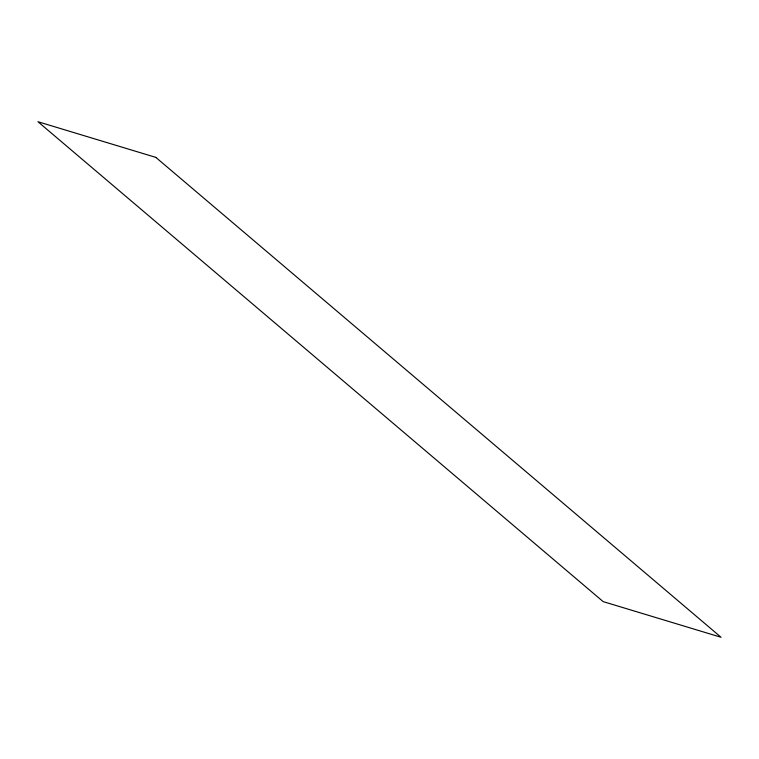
<?xml version="1.0" encoding="UTF-8"?>
<svg xmlns="http://www.w3.org/2000/svg" width="759" height="759" viewBox="0 0 759 759"><rect width="100%" height="100%" fill="white"/><g stroke="black" fill="none" stroke-linecap="round" stroke-linejoin="round"><path stroke-width="1.14" d="M155.823 157.379L37.95 121.725L603.177 601.621L721.05 637.275L155.823 157.379"/></g></svg>
